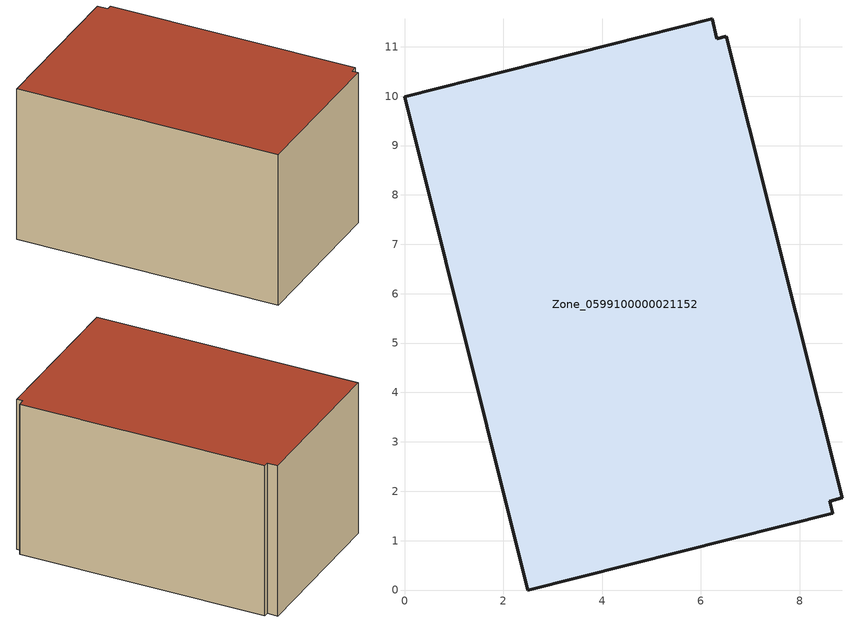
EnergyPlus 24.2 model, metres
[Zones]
Zone_0599100000021152
 floor ground (C_G): 6.52,11.21 8.86,1.86 8.62,1.79 8.67,1.56 2.49,0 0,9.99 6.23,11.56 6.33,11.16 z0
 wall outside (C_F): 6.23,11.56 0,9.99 2.49,0 8.67,1.56 8.62,1.79 8.86,1.86 6.52,11.21 6.33,11.16 6.23,11.56 z0:6.14
 roof outside (C_R): 8.86,1.86 6.52,11.21 6.33,11.16 6.23,11.56 0,9.99 2.49,0 8.67,1.56 8.62,1.79 z6.14
[BUILDING]
Pand.0599100000021152: North Axis=0; Terrain=City; Loads Convergence Tolerance Value=0.04; Temperature Convergence Tolerance Value=0.4; Solar Distribution=FullExterior; Maximum Number of Warmup Days=25; Minimum Number of Warmup Days=1
[Site:Location]
Rotterdam.The.Hague.AP_ZH_NLD Design_Conditions: Latitude=51.96; Longitude=4.45; Time Zone=1; Elevation=-4.5
[SITE:GROUNDTEMPERATURE:BUILDINGSURFACE]
18, 18, 18, 18, 18, 18, 18, 18, 18, 18, 18, 18
[MATERIAL] Thermal Absorptance=0.9; Solar Absorptance=0.7; Visible Absorptance=0.7
Name | Roughness | Thickness | Conductivity | Density | Specific Heat
G.TC.1946-1964 | MediumSmooth | 0.15 | 1 | 540 | 1210
F.TC.1946-1964 | Rough | 0.3 | 0.857143 | 1920 | 840
R.TC.1946-1964 | MediumRough | 0.2 | 0.235294 | 1500 | 1000
[CONSTRUCTION]
C_G: G.TC.1946-1964
C_F: F.TC.1946-1964
C_R: R.TC.1946-1964
[ZONE]
Zone_0599100000021152: Type=1; Multiplier=1; Ceiling Height=Autocalculate; Volume=Autocalculate; Floor Area=autocalculate; Part of Total Floor Area=Yes
[ZONEINFILTRATION:DESIGNFLOWRATE]
Infil_Zone_0599100000021152: Zone or ZoneList or Space or SpaceList=Zone_0599100000021152; Schedule=AlwaysOn; Design Flow Rate Calculation Method=Flow/Area; Flow Rate per Floor Area=0.003; Constant Term Coefficient=1; Temperature Term Coefficient=0; Velocity Term Coefficient=0; Velocity Squared Term Coefficient=0
[HVACTEMPLATE:ZONE:IDEALLOADSAIRSYSTEM]
Zone_0599100000021152: Maximum Heating Supply Air Temperature=50; Minimum Cooling Supply Air Temperature=13; Maximum Heating Supply Air Humidity Ratio=0.0156; Minimum Cooling Supply Air Humidity Ratio=0.0077; Heating Limit=NoLimit; Cooling Limit=NoLimit; Dehumidification Control Type=ConstantSensibleHeatRatio; Cooling Sensible Heat Ratio=0.7; Dehumidification Setpoint=60; Humidification Control Type=None; Humidification Setpoint=30; Outdoor Air Method=None; Outdoor Air Flow Rate per Person=0.00944; Outdoor Air Flow Rate per Zone Floor Area=0; Outdoor Air Flow Rate per Zone=0; Demand Controlled Ventilation Type=None; Outdoor Air Economizer Type=NoEconomizer; Heat Recovery Type=None; Sensible Heat Recovery Effectiveness=0.7; Latent Heat Recovery Effectiveness=0.65
[ZONECONTROL:THERMOSTAT]
ThermostatControl_Zone_0599100000021152: Zone or ZoneList=Zone_0599100000021152; Control Type Schedule=DualSetpointControlType; Control 1=Thermostat_Zone_0599100000021152; Temperature Difference Between Cutout And Setpoint=0
[THERMOSTATSETPOINT:DUALSETPOINT]
Thermostat_Zone_0599100000021152: Heating Setpoint Temperature Schedule=HeatingSetpoint_Zone_0599100000021152; Cooling Setpoint Temperature Schedule=CoolingSetpoint_Zone_0599100000021152
[SCHEDULE:COMPACT]
HeatingSetpoint_Zone_0599100000021152: Through: 12/31, For: AllDays, Until: 24:00, 21
CoolingSetpoint_Zone_0599100000021152: Through: 12/31, For: AllDays, Until: 24:00, 24
DualSetpointControlType: Through: 12/31, For: AllDays, Until: 24:00, 4
AlwaysOn: Through: 12/31, For: AllDays, Until: 24:00, 1
